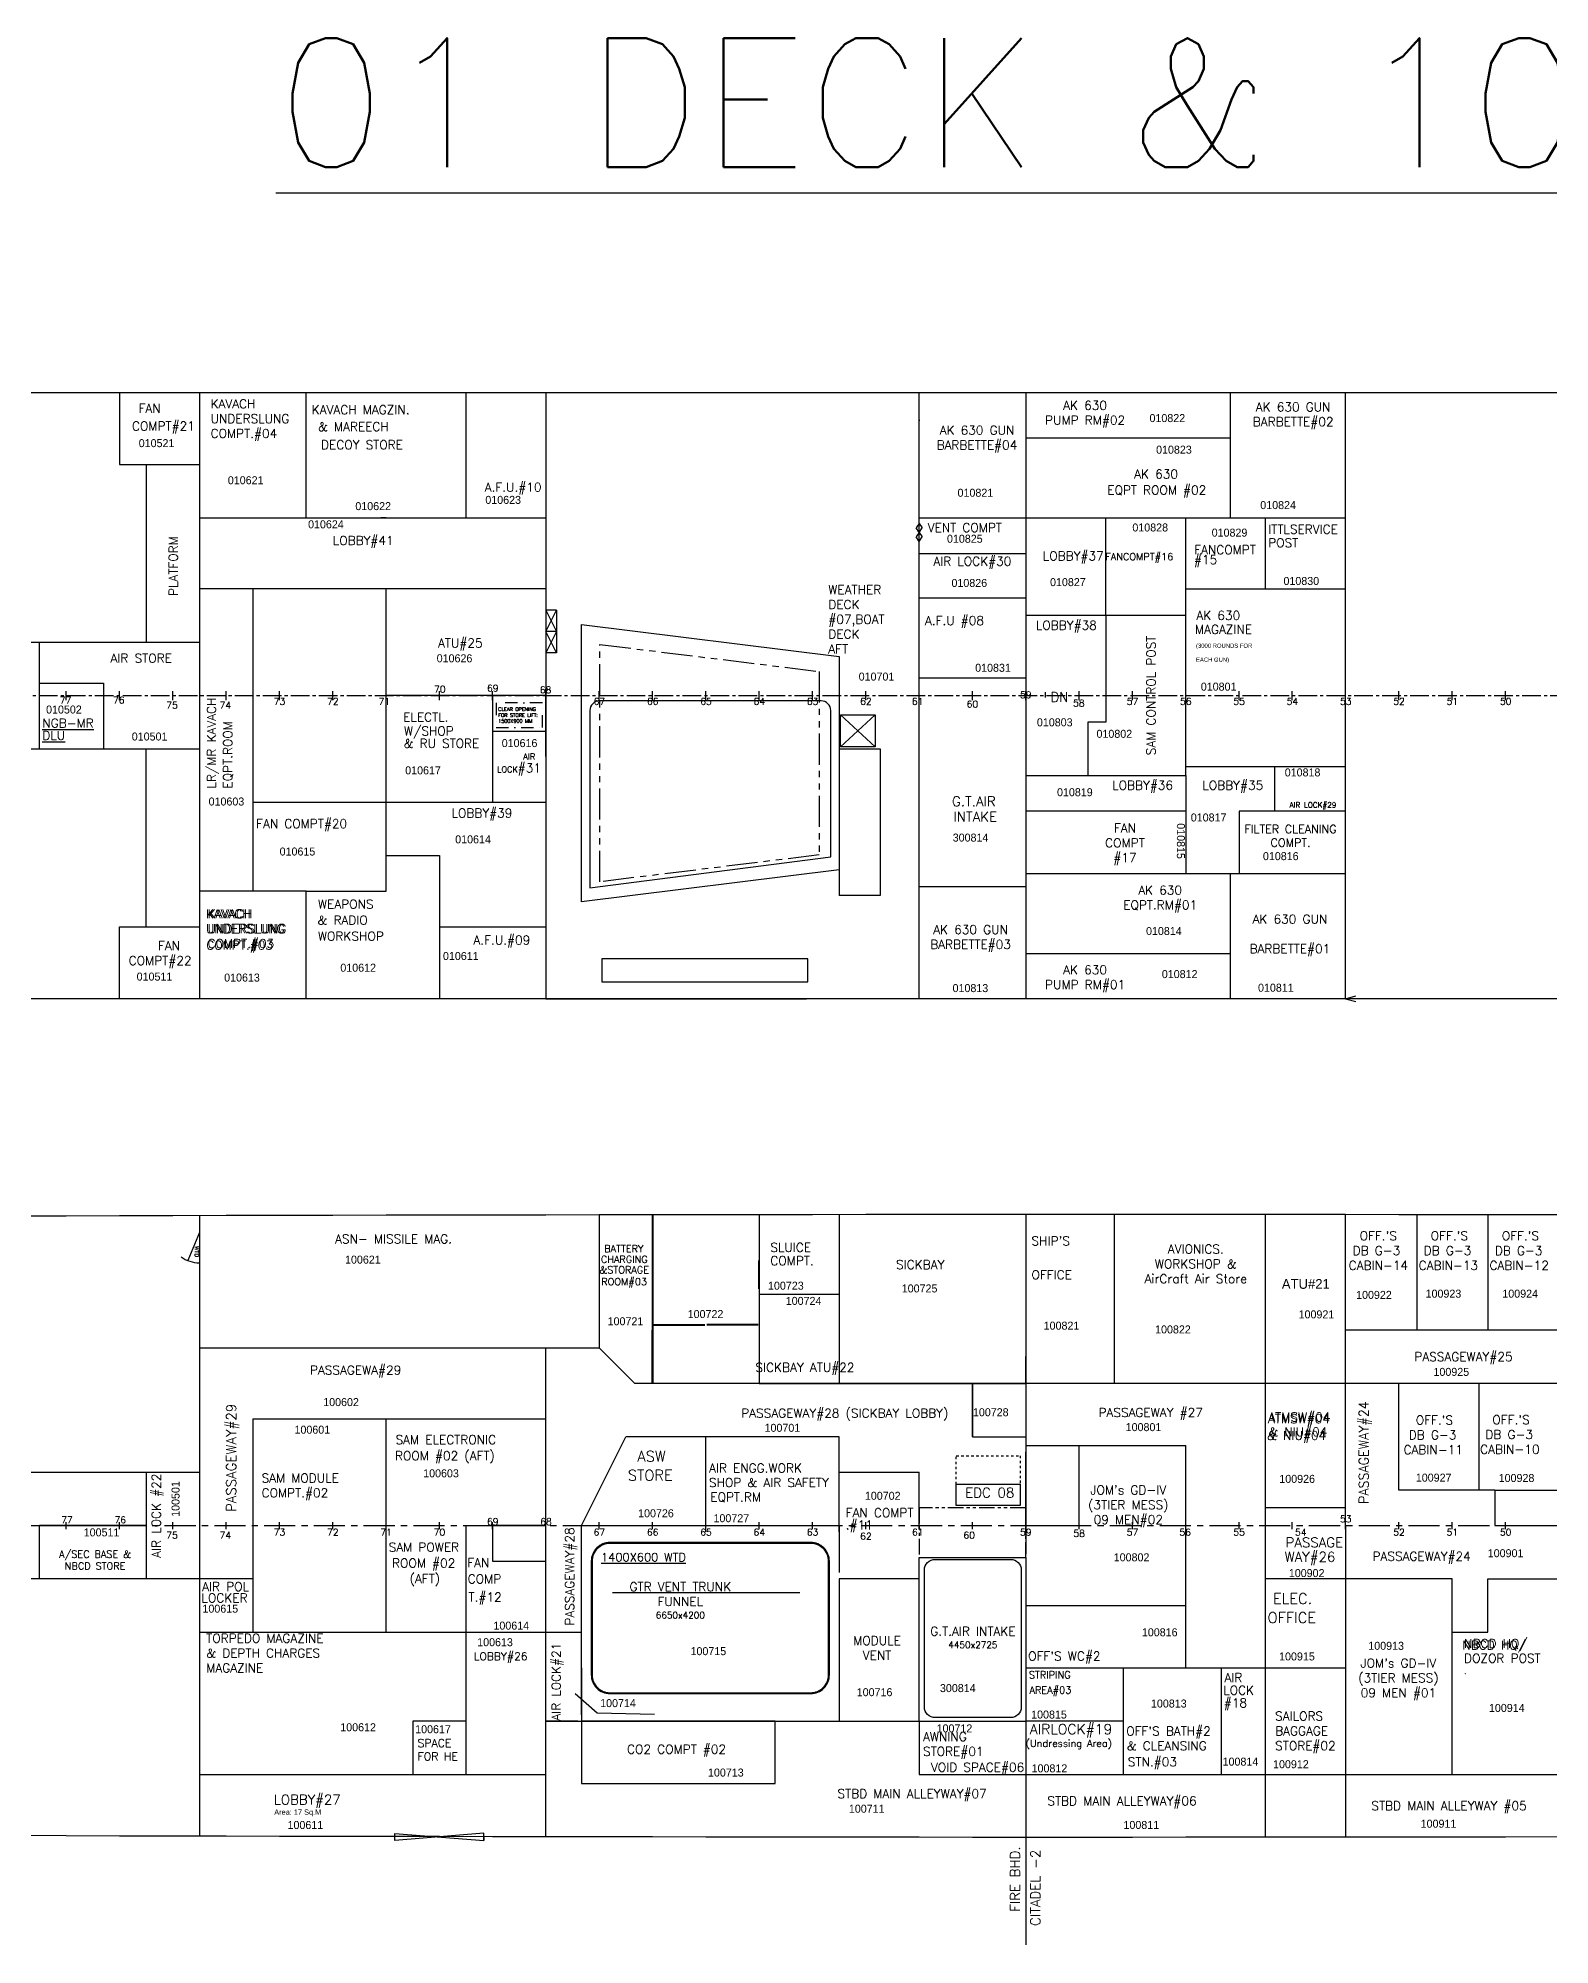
# Model space of a CAD drawing. Header units: millimetres. Extents: x 8394 to 174021, y 916 to 54598.
# Drawn here: x 46834 to 89373, y 971 to 54598 of the extents above; entities that cross this region are included whole.
import ezdxf
from ezdxf.enums import TextEntityAlignment as Align

# ---------------------------------------------------------------- set-up
doc = ezdxf.new("R2010")
doc.units = ezdxf.units.MM
doc.header["$LTSCALE"] = 700
doc.header["$MEASUREMENT"] = 0
for name, pattern in [('ACAD_ISO03W100', [30, 12, -18]), ('CENTER', [2, 1.25, -0.25, 0.25, -0.25]), ('CENTER2', [1.125, 0.75, -0.125, 0.125, -0.125]), ('CONTINU', [0]), ('DASHDOT', [1, 0.5, -0.25, 0, -0.25]), ('DOT', [0.2, 0.1, -0.1]), ('PHANTOM', [2.5, 1.25, -0.25, 0.25, -0.25, 0.25, -0.25]), ('PHANTOM2', [1.25, 0.625, -0.125, 0.125, -0.125, 0.125, -0.125])]:
    doc.linetypes.add(name, pattern=pattern)
for name, color, linetype in [('00', 7, 'Continuous'), ('01', 7, 'Continuous'), ('01 DECK', 7, 'Continuous'), ('01DK', 7, 'Continuous'), ('1 DECK', 7, 'Continuous'), ('CL', 7, 'Continuous'), ('COMPT.NOS', 4, 'Continuous'), ('COMPTNAME', 7, 'Continuous'), ('EDC', 7, 'Continuous'), ('MANHOLES', 160, 'Continuous'), ('UP-DOWN', 7, 'Continuous'), ('WHTD', 191, 'Continuous')]:
    doc.layers.add(name, color=color, linetype=linetype)
doc.styles.add('ROMANS', font='romans.shx', dxfattribs={"height": 150})
doc.styles.add('style1', font='romans.shx', dxfattribs={"height": 250})

# ---------------------------------------------------------------- blocks, each defined once
blk = doc.blocks.new('L1', base_point=(121652, 116332))
at = {"color": 251, "true_color": 0x636466}
blk.add_line((121652, 116207), (121652, 116457), dxfattribs=at)

msp = doc.modelspace()

# ---------------------------------------------------------------- linework, layer by layer
at = {"color": 18, "true_color": 0x000000}
for p, q in [((49123, 44632), (49123, 42607)), ((51373, 44632), (51373, 27582)), ((54373, 41107), (54373, 44632)), ((58874, 41107), (58874, 44632)), ((61124, 44632), (61124, 27582)), ((61124, 44632), (61124, 27582)), ((71624, 27582), (71624, 44632)), ((83625, 27580), (83625, 44632)), ((49663, 43746), (49662, 43746)), ((49662, 43736), (49663, 43736)), ((74624, 43357), (80375, 43357)), ((49123, 42607), (51373, 42607)), ((49873, 42607), (49873, 37607)), ((71624, 41357), (71624, 42257)), ((51373, 41107), (61124, 41107)), ((71624, 40946), (71541, 40821)), ((71624, 40946), (71541, 40821)), ((71624, 40696), (71541, 40821)), ((71624, 40696), (71541, 40821)), ((71624, 41107), (74624, 41107)), ((71624, 40946), (71708, 40821)), ((71624, 40946), (71708, 40821)), ((71624, 40696), (71708, 40821)), ((71624, 40696), (71708, 40821)), ((74624, 41107), (83625, 41107)), ((71624, 40696), (71541, 40570)), ((71624, 40696), (71541, 40570)), ((71624, 40445), (71541, 40570)), ((71624, 40445), (71541, 40570)), ((71624, 40696), (71708, 40570)), ((71624, 40696), (71708, 40570)), ((71624, 40445), (71708, 40570)), ((71624, 40445), (71708, 40570)), ((71624, 40107), (74624, 40107)), ((61124, 37907), (61424, 38507)), ((61124, 38507), (61424, 37907)), ((61424, 38507), (61124, 38507)), ((61424, 38507), (61424, 37307)), ((34415, 37607), (51373, 37607)), ((46873, 34607), (46873, 37607)), ((61424, 37307), (61124, 37907)), ((61424, 37907), (61124, 37307)), ((61424, 37907), (61124, 37907)), ((61424, 37307), (61124, 37307)), ((71624, 36607), (74624, 36607)), ((61124, 34393), (61124, 36294)), ((74624, 35982), (74624, 36232)), ((76124, 35982), (76124, 36232)), ((77625, 35982), (77625, 36232)), ((79125, 35982), (79125, 36232)), ((80625, 35982), (80625, 36232)), ((82125, 35982), (82125, 36232)), ((83625, 35982), (83625, 36232)), ((85125, 35982), (85125, 36232)), ((86625, 35982), (86625, 36232)), ((88125, 35982), (88125, 36232)), ((88125, 35982), (88125, 36232)), ((69414, 35570), (70389, 34665)), ((70389, 35570), (69414, 34665)), ((34415, 34607), (51373, 34607)), ((49873, 29607), (49873, 34607)), ((52873, 33107), (61124, 33107)), ((69374, 31607), (69374, 30487)), ((74624, 31107), (83625, 31107)), ((80375, 31107), (80374, 27581)), ((71624, 30737), (74624, 30737)), ((70524, 30487), (69374, 30487)), ((49123, 29607), (51373, 29607)), ((49123, 27582), (49123, 29607)), ((58124, 29607), (61124, 29607)), ((74624, 28857), (80375, 28857)), ((83625, 27582), (83915, 27660)), ((83625, 27582), (83915, 27660)), ((83625, 27582), (83915, 27505)), ((83625, 27582), (83915, 27505)), ((51373, 21490), (51373, 4036)), ((67124, 21514), (67124, 16763)), ((69374, 21517), (69374, 16763)), ((74624, 21523), (74624, 11963)), ((81375, 4006), (81375, 21519)), ((85625, 21509), (85625, 18263)), ((87625, 21509), (87625, 18263)), ((51373, 19784), (51373, 18384)), ((51373, 19784), (51373, 18384)), ((51373, 19784), (51373, 18384)), ((51373, 19784), (51373, 18384)), ((51373, 19784), (51373, 18384)), ((51373, 19784), (51373, 18384)), ((64124, 19263), (64124, 16763)), ((64124, 16763), (64124, 18263)), ((100126, 18263), (83623, 18264)), ((61124, 4018), (61124, 17763)), ((63624, 16763), (62624, 17763)), ((67124, 16763), (74624, 16763)), ((85125, 13763), (85125, 16763)), ((87375, 16763), (87375, 13763)), ((62124, 12763), (63374, 15263)), ((65624, 12583), (65624, 15263)), ((34122, 14263), (51373, 14263)), ((49873, 14263), (49873, 11263)), ((87825, 13763), (85125, 13763)), ((87825, 13763), (87825, 12763)), ((87825, 13763), (90625, 13763)), ((83625, 13263), (81375, 13263)), ((47623, 12663), (47623, 12863)), ((49123, 12663), (49123, 12863)), ((50623, 12663), (50623, 12863)), ((52123, 12663), (52123, 12863)), ((53623, 12663), (53623, 12863)), ((55123, 12663), (55123, 12863)), ((56624, 12663), (56624, 12863)), ((58124, 12663), (58124, 12863)), ((59624, 12663), (59624, 12863)), ((61124, 12663), (61124, 12863)), ((62624, 12663), (62624, 12863)), ((64124, 12663), (64124, 12863)), ((65624, 12663), (65624, 12863)), ((67124, 12663), (67124, 12863)), ((68624, 12663), (68624, 12863)), ((70124, 12663), (70124, 12863)), ((71624, 12663), (71624, 12863)), ((73124, 12663), (73124, 12863)), ((74624, 12663), (74624, 12863)), ((76124, 12663), (76124, 12863)), ((77625, 12663), (77625, 12863)), ((79125, 12663), (79125, 12863)), ((80625, 12663), (80625, 12863)), ((82125, 12663), (82125, 12863)), ((83625, 12663), (83625, 12863)), ((85125, 12663), (85125, 12863)), ((86625, 12663), (86625, 12863)), ((87825, 12763), (90625, 12763)), ((88125, 12663), (88125, 12863)), ((88125, 12663), (88125, 12863)), ((71624, 11863), (74624, 11863)), ((71624, 7262), (71624, 11863)), ((74624, 11863), (74624, 7262)), ((52873, 11263), (34122, 11263)), ((83625, 11263), (81375, 11263)), ((62999, 10885), (68263, 10885)), ((51373, 9763), (62124, 9763)), ((62124, 8763), (62124, 7262)), ((74624, 8763), (81375, 8763)), ((77375, 5762), (77375, 8763)), ((61124, 7262), (62124, 7262)), ((61124, 7262), (62124, 7262)), ((62024, 7262), (61124, 7262)), ((62124, 7262), (74624, 7262)), ((71624, 7262), (71624, 5762)), ((77375, 7262), (74624, 7262)), ((74624, 7262), (74624, 4003)), ((71624, 5762), (118126, 5762)), ((71624, 5762), (74624, 5762))]:
    msp.add_line(p, q, dxfattribs=at)
at = {"color": 18, "linetype": 'Continuous', "true_color": 0x000000}
for p, q in [((74624, 44632), (74624, 36607)), ((71624, 43866), (71624, 43836)), ((71624, 40455), (71624, 40485)), ((74624, 36607), (74624, 30737)), ((62624, 21507), (62624, 17763))]:
    msp.add_line(p, q, dxfattribs=at)
at = {"color": 18, "linetype": 'ByBlock', "true_color": 0x000000}
for p, q in [((71624, 38857), (74624, 38857)), ((81375, 16763), (81375, 16763)), ((52873, 15763), (52873, 9763)), ((59374, 4022), (59374, 3910)), ((59374, 4022), (59374, 3910))]:
    msp.add_line(p, q, dxfattribs=at)
at = {"color": 18, "linetype": 'CENTER2', "true_color": 0x000000}
msp.add_line((30320, 36107), (174021, 36107), dxfattribs=at)
msp.add_line((30320, 36107), (174021, 36107), dxfattribs=at)
at = {"color": 18, "lineweight": 40, "true_color": 0x000000}
for p, q in [((64124, 21511), (64124, 16763)), ((64124, 20218), (64124, 19418)), ((67124, 19418), (67124, 20218)), ((64124, 19263), (64124, 16763)), ((64124, 16763), (64124, 18263)), ((64154, 18413), (65594, 18413)), ((67094, 18413), (65654, 18413))]:
    msp.add_line(p, q, dxfattribs=at)
at = {"color": 18, "ltscale": 0.001, "true_color": 0x000000}
msp.add_line((51373, 17763), (62624, 17763), dxfattribs=at)
msp.add_line((51373, 17763), (62624, 17763), dxfattribs=at)
at = {"color": 18, "linetype": 'CONTINU', "true_color": 0x000000}
msp.add_line((49873, 12763), (46873, 12763), dxfattribs=at)
at = {"color": 18, "linetype": 'ACAD_ISO03W100', "ltscale": 100, "true_color": 0x000000}
msp.add_line((81375, 8763), (83626, 8763), dxfattribs=at)
at = {"color": 18, "true_color": 0x000000}
for points in [[(93010, 27582), (83131, 27582), (81020, 27582), (80872, 27582), (80458, 27582), (72187, 27582), (71897, 27582), (67124, 27582), (51296, 27582), (49555, 27582), (34415, 27582), (34415, 44632), (49555, 44632), (51296, 44632), (67124, 44631), (71897, 44632), (72187, 44632), (80458, 44632), (80872, 44632), (81020, 44632), (83131, 44632), (93010, 44632)], [(74624, 33857), (76124, 33857), (76874, 33857), (79125, 33857), (79125, 41107)], [(79125, 39107), (83625, 39107)], [(76874, 38357), (76874, 35357), (76374, 35357), (76374, 33857)], [(83625, 34107), (79125, 34107)], [(83625, 32857), (80625, 32857), (80625, 31107)], [(74624, 12763), (76124, 12763), (76124, 15013)], [(46873, 11263), (46873, 12763), (49873, 12763)], [(86625, 5762), (86625, 11263), (83625, 11263)], [(86625, 9763), (87625, 9763), (87625, 11263), (89625, 11263)], [(51373, 5762), (61124, 5762)]]:
    msp.add_lwpolyline(points, dxfattribs=at)
at = {"color": 18, "linetype": 'ByBlock', "true_color": 0x000000}
for points in [[(61124, 39107), (51373, 39107)], [(79125, 32857), (76874, 32857), (74624, 32857)]]:
    msp.add_lwpolyline(points, dxfattribs=at)
at = {"color": 18, "true_color": 0x000000}
for points in [[(69374, 31205), (62124, 30307), (62124, 30607), (62124, 37607), (62124, 38107), (69374, 37207)], [(59624, 35107), (61124, 35107), (61124, 36107), (59624, 36107)], [(69414, 35570), (70389, 35570), (70389, 34665), (69414, 34665)], [(59624, 11763), (61124, 11763), (61124, 12763), (59624, 12763)], [(56874, 3910), (56874, 4107), (59374, 3910), (59373, 4110), (56874, 3910)], [(56874, 3910), (56874, 4107), (59374, 3910), (59373, 4110), (56874, 3910)]]:
    msp.add_lwpolyline(points, close=True, dxfattribs=at)
at = {"color": 18, "linetype": 'DASHDOT', "true_color": 0x000000}
msp.add_lwpolyline([(59724, 35207), (61024, 35207), (61024, 35907), (59724, 35907)], close=True, dxfattribs=at)
at = {"color": 18, "linetype": 'ByBlock', "ltscale": 0.8, "true_color": 0x000000}
msp.add_lwpolyline([(68497, 28707), (62696, 28707), (62696, 28057), (68497, 28057)], close=True, dxfattribs=at)
msp.add_lwpolyline([(68497, 28707), (62696, 28707), (62696, 28057), (68497, 28057)], close=True, dxfattribs=at)
msp.add_lwpolyline([(68497, 28707), (62696, 28707), (62696, 28057), (68497, 28057)], close=True, dxfattribs=at)
msp.add_lwpolyline([(68497, 28707), (62696, 28707), (62696, 28057), (68497, 28057)], close=True, dxfattribs=at)
at = {"color": 18, "linetype": 'DOT', "true_color": 0x000000}
msp.add_lwpolyline([(72670, 13927), (72670, 14728), (74470, 14727), (74470, 13926)], dxfattribs=at)
at = {"color": 18, "linetype": 'CENTER', "true_color": 0x000000}
msp.add_lwpolyline([(8394, 12763), (118126, 12763), (168786, 12763)], dxfattribs=at)
at = {"color": 18, "true_color": 0x000000}
for points in [[(62924, 8038), (68574, 8038, 0.414214), (69099, 8563), (69099, 11763, 0.414214), (68574, 12288), (62924, 12288, 0.414214), (62399, 11763), (62399, 8563, 0.414214)], [(62924, 8063), (68574, 8063, 0.414214), (69074, 8563), (69074, 11763, 0.414214), (68574, 12263), (62924, 12263, 0.414214), (62424, 11763), (62424, 8563, 0.414214)], [(72074, 11813), (74199, 11813, -0.414214), (74499, 11513), (74499, 7663, -0.414214), (74199, 7362), (72074, 7362, -0.414214), (71774, 7663), (71774, 11513, -0.414214)]]:
    msp.add_lwpolyline(points, format="xyb", close=True, dxfattribs=at)
at = {"layer": '00', "color": 18, "true_color": 0x000000}
for p, q in [((52873, 39107), (52873, 33107)), ((51373, 17763), (51373, 16013)), ((74624, 16770), (74624, 17520)), ((81375, 16763), (81375, 16763)), ((74624, 10513), (79125, 10513)), ((80125, 8763), (80125, 5762))]:
    msp.add_line(p, q, dxfattribs=at)
for points in [[(56624, 31607), (58124, 31607), (58124, 30607), (58124, 27582)], [(54373, 27582), (54373, 30607)], [(89625, 16763), (74624, 16763), (63624, 16763)], [(52873, 15763), (61124, 15763)]]:
    msp.add_lwpolyline(points, dxfattribs=at)
at = {"layer": '00', "color": 18, "linetype": 'PHANTOM2', "true_color": 0x000000}
msp.add_lwpolyline([(74624, 11863), (74624, 13263), (71624, 13263), (71624, 11863)], dxfattribs=at)
at = {"layer": '00', "color": 18, "linetype": 'Continuous', "true_color": 0x000000}
msp.add_lwpolyline([(62124, 7442), (62124, 12763), (69374, 12763), (69374, 11443)], dxfattribs=at)
at = {"layer": '00', "color": 18, "true_color": 0x000000}
for points in [[(69374, 7262), (71624, 7262), (71624, 11263), (69374, 11263)], [(62124, 5512), (67574, 5512), (67574, 7262), (62124, 7262)]]:
    msp.add_lwpolyline(points, close=True, dxfattribs=at)
at = {"layer": '01', "color": 18, "linetype": 'ByBlock', "true_color": 0x000000}
for p, q in [((61124, 44632), (71624, 44632)), ((80375, 44632), (80375, 41107)), ((56624, 41107), (56473, 41107)), ((76874, 38357), (76874, 41107)), ((56624, 33107), (56624, 39107)), ((79125, 38357), (74624, 38357)), ((79125, 36107), (79125, 38357)), ((59624, 36107), (56624, 36107)), ((75174, 36207), (75174, 36057)), ((59624, 35107), (59624, 33107)), ((79125, 33857), (79125, 31107)), ((81625, 34107), (81625, 32857)), ((52873, 33107), (52873, 30607)), ((56624, 30607), (56624, 33107)), ((54373, 30607), (51373, 30607)), ((54373, 30607), (56624, 30607)), ((77124, 16763), (77124, 21522)), ((83627, 4008), (83622, 21518)), ((69374, 19263), (67124, 19263)), ((73124, 15263), (73124, 16763)), ((73124, 16763), (73124, 15263)), ((56624, 9763), (56624, 15763)), ((69374, 15263), (63374, 15263)), ((69374, 12583), (69374, 15263)), ((73124, 15263), (74624, 15263)), ((74624, 15013), (79125, 15013)), ((74624, 13338), (74624, 14838)), ((79125, 8763), (79125, 15013)), ((69374, 14263), (71624, 14263)), ((71624, 12763), (71624, 14263)), ((74624, 12763), (74624, 14013)), ((58874, 5762), (58874, 12763)), ((58874, 12763), (61124, 12763)), ((62124, 12583), (62124, 12763)), ((80125, 5762), (81375, 5762)), ((74624, 4003), (74624, 971))]:
    msp.add_line(p, q, dxfattribs=at)
at = {"layer": '01', "color": 18, "true_color": 0x000000}
for p, q in [((51373, 21003), (51045, 20219)), ((63499, 5512), (66124, 5513))]:
    msp.add_line(p, q, dxfattribs=at)
at = {"layer": '01', "color": 18, "linetype": 'ByBlock', "true_color": 0x000000}
msp.add_lwpolyline([(81375, 39107), (81375, 41107)], dxfattribs=at)
at = {"layer": '01', "color": 18, "true_color": 0x000000}
msp.add_lwpolyline([(62359, 31815), (62360, 30701), (69139, 31574), (69139, 35688), (69139, 35688, 0.414214), (68869, 35958), (62629, 35958), (62629, 35958, 0.414214), (62359, 35688), (62359, 31815)], format="xyb", dxfattribs=at)
at = {"layer": '01', "color": 18, "linetype": 'ByBlock', "true_color": 0x000000}
msp.add_lwpolyline([(74470, 13327), (72670, 13327), (72670, 13927), (74470, 13927)], close=True, dxfattribs=at)
at = {"layer": '01', "color": 18, "linetype": 'Continuous', "true_color": 0x000000}
msp.add_lwpolyline([(58874, 7262), (57374, 7262), (57374, 5762)], dxfattribs=at)
at = {"layer": '01', "color": 18, "true_color": 0x000000}
msp.add_arc((51373, 21003), 850, 232.8164, 270, dxfattribs=at)
at = {"layer": '01 DECK', "color": 18, "true_color": 0x000000}
msp.add_line((61124, 27582), (68459, 27582), dxfattribs=at)
at = {"layer": '01DK', "color": 18, "true_color": 0x000000}
msp.add_line((70524, 34607), (70524, 30487), dxfattribs=at)
msp.add_lwpolyline([(69374, 34607), (70524, 34607)], dxfattribs=at)
at = {"layer": '1 DECK', "color": 18, "true_color": 0x000000}
for points in [[(46123, 21473, 0), (47623, 21478, 0), (49123, 21483, 0), (50623, 21488, 0), (52123, 21492, 0), (53623, 21495, 0), (55123, 21498, 0), (56624, 21500, 0), (58124, 21502, 0), (59624, 21504, 0), (61124, 21507, 0), (62624, 21509, 0), (64124, 21511, 0), (65624, 21512, 0), (67124, 21514, 0), (68624, 21516, 0), (70124, 21518, 0), (71624, 21520, 0), (73124, 21522, 0), (74624, 21523, 0), (76124, 21523, 0), (77625, 21522, 0), (79125, 21521, 0), (80625, 21520, 0), (82125, 21519, 0), (83625, 21518, 0), (85125, 21517, 0), (86625, 21514, 0), (88125, 21511, 0), (89625, 21509, 0)], [(46123, 4053, 0), (47623, 4047, 0), (49123, 4042, 0), (50623, 4038, 0), (52123, 4034, 0), (53623, 4030, 0), (55123, 4028, 0), (56624, 4026, 0), (58124, 4024, 0), (59624, 4021, 0), (61124, 4018, 0), (62624, 4016, 0), (64124, 4015, 0), (65624, 4013, 0), (67124, 4011, 0), (68624, 4009, 0), (70124, 4008, 0), (71624, 4006, 0), (73124, 4004, 0), (74624, 4003, 0), (76124, 4002, 0), (77625, 4004, 0), (79125, 4005, 0), (80625, 4006, 0), (82125, 4006, 0), (83625, 4008, 0), (85125, 4009, 0), (86625, 4011, 0), (88125, 4014, 0), (89625, 4017, 0)]]:
    msp.add_polyline3d(points, dxfattribs=at)
at = {"layer": 'CL', "color": 18, "linetype": 'PHANTOM', "true_color": 0x000000}
msp.add_lwpolyline([(68811, 31627), (62639, 30870), (62639, 37544), (68811, 36787)], close=True, dxfattribs=at)
at = {"layer": 'COMPT.NOS', "color": 18, "linetype": 'ByBlock', "true_color": 0x000000}
for p, q in [((62562, 7492), (61948, 8029)), ((64175, 7453), (62562, 7492))]:
    msp.add_line(p, q, dxfattribs=at)
at = {"layer": 'MANHOLES', "color": 18, "true_color": 0x000000}
msp.add_line((74624, 30737), (74624, 27581), dxfattribs=at)
at = {"layer": 'WHTD', "color": 18, "linetype": 'Continuous', "true_color": 0x000000}
for p, q in [((46873, 36457), (48673, 36457)), ((48673, 36457), (48673, 34607))]:
    msp.add_line(p, q, dxfattribs=at)

# ---------------------------------------------------------------- block references
at = {"color": 18, "true_color": 0x000000, "xscale": 1.000048201625, "yscale": 1.000048201625, "zscale": 1.000048201625}
for p in [(47623, 36107), (49123, 36107), (50623, 36107), (52123, 36107), (52123, 36107), (53623, 36107), (55123, 36107), (56624, 36107), (58124, 36107), (58124, 36107), (59624, 36107), (62624, 36107), (64124, 36107), (65624, 36107), (67124, 36107), (68624, 36107), (70124, 36107), (71624, 36107), (73124, 36107)]:
    msp.add_blockref('L1', p, dxfattribs=at)

# ---------------------------------------------------------------- texts
at = {"color": 18, "true_color": 0x000000, "style": 'ROMANS'}
for s, p in [('77', (47603, 35886)), ('76', (49103, 35886)), ('75', (50603, 35741)), ('74', (52103, 35741)), ('77', (47645, 12830)), ('76', (49145, 12830)), ('75', (50603, 12397)), ('74', (52103, 12397)), ('60', (73032, 12397))]:
    msp.add_text(s, height=189, dxfattribs=at).set_placement(p, align=Align.CENTER)
for s, p in [('73', (53626, 35945)), ('72', (55126, 35945)), ('71', (56576, 35945)), ('70', (58138, 36285)), ('69', (59627, 36315)), ('68', (61114, 36268)), ('67', (62627, 35945)), ('66', (64127, 35945)), ('65', (65627, 35945)), ('64', (67127, 35945)), ('63', (68627, 35945)), ('62', (70127, 35945)), ('61', (71582, 35945)), ('60', (73124, 35869)), ('59', (74627, 36132)), ('58', (76118, 35897)), ('57', (77628, 35945)), ('56', (79128, 35945)), ('55', (80628, 35945)), ('54', (82128, 35945)), ('53', (83628, 35945)), ('52', (85128, 35945)), ('51', (86628, 35945)), ('50', (88128, 35945)), ('69', (59627, 12874)), ('68', (61126, 12873)), ('53', (83628, 12950)), ('73', (53626, 12576)), ('72', (55126, 12576)), ('71', (56627, 12576)), ('70', (58127, 12576)), ('67', (62627, 12576)), ('66', (64127, 12576)), ('65', (65627, 12576)), ('64', (67127, 12576)), ('63', (68627, 12576)), ('62', (70127, 12464)), ('61', (71587, 12576)), ('59', (74627, 12576)), ('58', (76127, 12546)), ('57', (77628, 12576)), ('56', (79111, 12576)), ('55', (80628, 12576)), ('54', (82364, 12576)), ('52', (85128, 12576)), ('51', (86628, 12576)), ('50', (88128, 12576))]:
    msp.add_text(s, height=189, dxfattribs=at).set_placement(p, align=Align.MIDDLE)
msp.add_text('DN', height=270, dxfattribs=at).set_placement((75324, 35930))
msp.add_text('WTD', height=118.5, rotation=270, dxfattribs=at).set_placement((51241, 20625))
for s, p in [('FIRE BHD.', (74461, 3741)), ('CITADEL -2', (75033, 3648))]:
    msp.add_text(s, height=275, rotation=90, dxfattribs=at).set_placement(p, align=Align.RIGHT)
at = {"color": 18, "linetype": 'Continuous', "true_color": 0x000000, "insert": (53525, 54598), "char_height": 3626.77, "width": 86555.61, "attachment_point": 1, "style": 'ROMANS'}
msp.add_mtext('{\\L01 DECK & 10 DECK PLAN}', dxfattribs=at)
at = {"color": 18, "true_color": 0x000000, "attachment_point": 1}
for s, insert, char_height, width in [('{\\Fromans.shx|c0;CLEAR OPENING FOR STORE LIFT: 1500X900 MM}', (59780, 35774), 100, 1389.48), ('Area: 17 Sq.M', (53478, 4779), 150.01, 2090.1)]:
    msp.add_mtext(s, dxfattribs=dict(at, insert=insert, char_height=char_height, width=width))
at = {"layer": 'COMPT.NOS', "color": 18, "linetype": 'ByBlock', "true_color": 0x000000, "char_height": 225, "width": 1831.54, "attachment_point": 1}
for s, insert in [('010822', (78106, 44025)), ('010521', (49665, 43320)), ('010823', (78292, 43136)), ('010621', (52172, 42276)), ('010821', (72705, 41925)), ('010622', (55760, 41548)), ('010623', (59418, 41724)), ('010824', (81223, 41578)), ('010624', (54430, 41037)), ('010828', (77624, 40948)), ('010829', (79856, 40803)), ('010825', (72408, 40631)), ('010826', (72534, 39388)), ('010827', (75308, 39411)), ('010830', (81876, 39444)), ('010626', (58049, 37268)), ('010831', (73201, 37002)), ('010701', (69923, 36754)), ('010801', (79550, 36471)), ('010502', (47058, 35828)), ('010803', (74938, 35468)), ('010501', (49469, 35069)), ('010616', (59879, 34884)), ('010802', (76615, 35145)), ('010617', (57163, 34117)), ('010818', (81912, 34059)), ('010819', (75504, 33502)), ('010603', (51631, 33241)), ('010817', (79268, 32792)), ('010614', (58570, 32176)), ('300814', (72569, 32226)), ('010615', (53629, 31834)), ('010816', (81298, 31704)), ('010814', (78009, 29598)), ('010612', (55338, 28566)), ('010611', (58226, 28896)), ('010511', (49606, 28316)), ('010613', (52069, 28289)), ('010813', (72565, 27993)), ('010812', (78453, 28387)), ('010811', (81160, 28004)), ('100621', (55470, 20356)), ('100723', (67372, 19623)), ('100725', (71135, 19546)), ('100922', (83920, 19364)), ('100923', (85875, 19399)), ('100924', (88035, 19399)), ('100722', (65112, 18825)), ('100724', (67871, 19195)), ('100921', (82302, 18816)), ('100721', (62859, 18622)), ('100821', (75128, 18499)), ('100822', (78264, 18393)), ('100925', (86097, 17199)), ('100602', (54856, 16349)), ('100601', (54048, 15573)), ('100701', (67275, 15626)), ('100728', (73138, 16064)), ('100801', (77436, 15645)), ('100603', (57669, 14346)), ('100926', (81759, 14190)), ('100927', (85600, 14224)), ('100928', (87932, 14215)), ('100702', (70098, 13714)), ('100726', (63717, 13222)), ('100727', (65838, 13083)), ('100511', (48117, 12685)), ('100802', (77100, 11983)), ('100901', (87624, 12099)), ('100902', (82027, 11540)), ('100615', (51458, 10539)), ('100614', (59646, 10062)), ('100816', (77892, 9875)), ('100613', (59189, 9596)), ('100715', (65192, 9344)), ('100915', (81753, 9196)), ('100913', (84263, 9495)), ('100716', (69868, 8190)), ('300814', (72210, 8305)), ('100714', (62649, 7883)), ('100815', (74776, 7561)), ('100813', (78148, 7871)), ('100914', (87658, 7747)), ('100612', (55336, 7204)), ('100617', (57444, 7148)), ('100712', (72116, 7172)), ('100713', (65683, 5930)), ('100812', (74789, 6048)), ('100814', (80163, 6237)), ('100912', (81583, 6164)), ('100711', (69647, 4913)), ('100611', (53852, 4455)), ('100811', (77374, 4457)), ('100911', (85737, 4491))]:
    msp.add_mtext(s, dxfattribs=dict(at, insert=insert))
for s, insert, rotation in [('010815', (79102, 32517), 270), ('100501', (50589, 13009), 90)]:
    msp.add_mtext(s, dxfattribs=dict(at, insert=insert, rotation=rotation))
at = {"layer": 'COMPTNAME', "color": 18, "true_color": 0x000000}
for s, height, style, p in [('FAN', 250, 'style1', (50284, 44060)), ('COMPT#21', 250, 'style1', (51243, 43564)), ('AK 630', 250, 'style1', (78909, 42213)), ('EQPT ROOM #02', 250.01, 'style1', (79705, 41764)), ('LOBBY#41', 250, 'style1', (56839, 40344)), ('ATU#25', 250, 'style1', (59339, 37462)), ('G.T.AIR', 275, 'ROMANS', (73776, 32998)), ('LOBBY#39', 250, 'style1', (60180, 32677)), ('INTAKE', 275, 'ROMANS', (73814, 32563)), ('FAN', 250, 'style1', (50830, 28948)), ('COMPT#22', 250, 'style1', (51151, 28528)), ('ASN- MISSILE MAG. ', 250.01, 'style1', (58650, 20700)), ('PASSAGEWAY#25', 250.01, 'style1', (88323, 17388)), ('PASSAGEWAY#28 (SICKBAY LOBBY)', 250.01, 'style1', (72447, 15800)), ('PASSAGEWAY #27', 250.01, 'style1', (79607, 15819)), ('PASSAGE', 275, 'ROMANS', (83551, 12152)), ('WAY#26', 275, 'ROMANS', (83335, 11746)), ('PASSAGEWAY#24', 250.01, 'style1', (87146, 11775)), ('LOBBY#26', 220, 'ROMANS', (60602, 8978)), ('VOID SPACE#06', 250.01, 'style1', (74581, 5841)), ('STBD MAIN ALLEYWAY #05', 250.01, 'style1', (88721, 4759))]:
    msp.add_text(s, height=height, dxfattribs=dict(at, style=style)).set_placement(p, align=Align.RIGHT)
at = {"layer": 'COMPTNAME', "color": 18, "linetype": 'ByBlock', "true_color": 0x000000}
for s, height, style, p in [('KAVACH MAGZIN.', 250.01, 'style1', (54533, 44023)), (' & MAREECH ', 250.01, 'style1', (54536, 43547)), ('DECOY STORE ', 250.01, 'style1', (54796, 43038)), ('ITTLSERVICE ', 250.01, 'style1', (81446, 40661)), ('FANCOMPT', 250, 'style1', (79363, 40085)), ('POST', 250, 'style1', (81446, 40280)), ('FANCOMPT#16', 200.01, 'style1', (76863, 39912)), ('#15', 250, 'style1', (79357, 39805)), ('MAGAZINE', 250, 'style1', (79386, 37843)), ('AK 630 ', 250, 'style1', (79425, 38237)), ('ELECTL.', 250, 'style1', (57106, 35376)), ('W/SHOP', 250, 'style1', (57127, 34986)), ('& RU STORE', 250, 'style1', (57117, 34638)), ('FAN COMPT#20', 250.01, 'style1', (52968, 32380)), ('KAVACH ', 250, 'style1', (51554, 29843)), ('WEAPONS ', 250, 'style1', (54708, 30116)), ('UNDERSLUNG', 250, 'style1', (51554, 29426)), ('& RADIO ', 250, 'style1', (54695, 29666)), ('COMPT.#03', 250, 'style1', (51566, 28962)), ('WORKSHOP', 250, 'style1', (54708, 29216)), ("OFF.'S", 250, 'style1', (84019, 20789)), ("OFF.'S", 250, 'style1', (86020, 20789)), ("OFF.'S", 250, 'style1', (88020, 20788)), ('BATTERY ', 200, 'style1', (62762, 20451)), ('SLUICE ', 250, 'style1', (67437, 20463)), ("SHIP'S ", 250, 'style1', (74786, 20644)), ('DB G-3', 250, 'style1', (83823, 20373)), ('DB G-3', 250, 'style1', (85823, 20373)), ('DB G-3', 250, 'style1', (87823, 20371)), ('&STORAGE ', 200, 'style1', (62626, 19856)), ('CHARGING', 200, 'style1', (62668, 20153)), ('COMPT.', 250, 'style1', (67437, 20089)), ('OFFICE', 250, 'style1', (74786, 19692)), ('CABIN-14', 250, 'style1', (83710, 19956)), ('CABIN-13', 250, 'style1', (85680, 19956)), ('CABIN-12', 250, 'style1', (87674, 19955)), ('ROOM#03', 200, 'style1', (62681, 19524)), ('ATMSW#04 ', 250, 'ROMANS', (81439, 15645)), ("OFF.'S", 250, 'style1', (85600, 15605)), ("OFF.'S", 250, 'style1', (87755, 15616)), ('SAM ELECTRONIC ', 250.01, 'style1', (56892, 15055)), ('& NIU#04', 250, 'ROMANS', (81415, 15173)), ('CABIN-11', 250, 'style1', (85255, 14772)), ('DB G-3', 250, 'style1', (85403, 15188)), ('CABIN-10', 250, 'style1', (87410, 14783)), ('DB G-3', 250, 'style1', (87558, 15199)), ('ROOM #02 (AFT)', 250.01, 'style1', (56876, 14603)), ('ASW ', 300, 'ROMANS', (63700, 14562)), ('AIR ENGG.WORK', 250.01, 'style1', (65712, 14256)), ('STORE', 300, 'ROMANS', (63429, 14029)), ('SHOP & AIR SAFETY ', 250.01, 'style1', (65708, 13849)), ('EQPT.RM', 250, 'style1', (65749, 13442)), ('SAM POWER ', 250, 'style1', (56698, 12031)), ('ROOM #02 ', 250, 'style1', (56794, 11583)), ('FAN ', 250, 'style1', (58910, 11596)), ('(AFT)', 250, 'style1', (57287, 11146)), ('COMP', 250, 'style1', (58923, 11138)), ('AIR POL ', 250, 'style1', (51451, 10923)), ('LOCKER', 250, 'style1', (51430, 10604)), ('T.#12', 250, 'style1', (58947, 10627)), ('ELEC. ', 300, 'ROMANS', (81579, 10559)), ('OFFICE', 300, 'ROMANS', (81429, 10025)), ("OFF'S WC#2", 250, 'style1', (74692, 8969)), ('NBCD HQ/ ', 250, 'style1', (86912, 9275)), ('STRIPING ', 200.2, 'ROMANS', (74712, 8465)), ('AIR', 250, 'style1', (80218, 8363)), ('AREA#03', 200.2, 'ROMANS', (74731, 8036)), ('LOCK', 250, 'style1', (80182, 8007)), ('#18', 250, 'style1', (80198, 7651)), ("OFF'S BATH#2 ", 250.01, 'style1', (77452, 6858)), ('(Undressing Area)', 200.21, 'ROMANS', (74622, 6541)), ('& CLEANSING', 250.01, 'style1', (77468, 6445)), ('STN.#03', 250, 'style1', (77497, 5993))]:
    msp.add_text(s, height=height, dxfattribs=dict(at, style=style)).set_placement(p)
at = {"layer": 'COMPTNAME', "color": 18, "linetype": 'Continuous', "true_color": 0x000000, "style": 'style1'}
for s, p in [('A.F.U.#10', (60998, 41843)), ('A.F.U.#09', (60682, 29106))]:
    msp.add_text(s, height=250, dxfattribs=at).set_placement(p, align=Align.RIGHT)
at = {"layer": 'COMPTNAME', "color": 18, "true_color": 0x000000}
for s, height, style, p in [('VENT COMPT', 250, 'style1', (71866, 40707)), ('%%UNGB-MR', 250, 'style1', (46952, 35208)), ('%%UDLU', 250, 'style1', (46952, 34861)), ('FAN COMPT', 250, 'style1', (69559, 12999, 0)), ('.#11', 250, 'style1', (69559, 12657, 0)), ('AIRLOCK#19', 286, 'ROMANS', (74741, 6894))]:
    msp.add_text(s, height=height, dxfattribs=dict(at, style=style)).set_placement(p)
at = {"layer": 'COMPTNAME', "color": 18, "true_color": 0x000000, "style": 'style1'}
msp.add_text('PLATFORM', height=250, rotation=90, dxfattribs=at).set_placement((50762, 38907))
at = {"layer": 'COMPTNAME', "color": 18, "linetype": 'ByBlock', "true_color": 0x000000, "style": 'style1'}
for s, height, p in [('AIR LOCK#30', 250.01, (74220, 39760)), ('LOBBY#37', 250, (76818, 39910))]:
    msp.add_text(s, height=height, dxfattribs=at).set_placement(p, align=Align.RIGHT)
at = {"layer": 'COMPTNAME', "color": 18, "linetype": 'Continuous', "true_color": 0x000000, "style": 'style1'}
msp.add_text('A.F.U #08', height=250, dxfattribs=at).set_placement((71788, 38092))
at = {"layer": 'COMPTNAME', "color": 18, "linetype": 'ByBlock', "true_color": 0x000000}
for s, height, p in [('(3000 ROUNDS FOR ', 119.99, (79415, 37450)), ('EACH GUN)', 120, (79415, 37057))]:
    msp.add_text(s, height=height, dxfattribs=at).set_placement(p)
at = {"layer": 'COMPTNAME', "color": 18, "linetype": 'ByBlock', "true_color": 0x000000, "style": 'style1'}
for s, height, p in [('LR/MR KAVACH ', 250.01, (51837, 33492)), ('EQPT.ROOM', 250, (52294, 33492)), ('AIR LOCK#21', 250.01, (61536, 7275))]:
    msp.add_text(s, height=height, rotation=90, dxfattribs=at).set_placement(p)
at = {"layer": 'COMPTNAME', "color": 18, "true_color": 0x000000, "style": 'ROMANS', "width": 0.95}
msp.add_text('PASSAGEWAY#24', height=275.01, rotation=90, dxfattribs=at).set_placement((84273, 16260), align=Align.RIGHT)
at = {"layer": 'COMPTNAME', "color": 18, "true_color": 0x000000, "style": 'style1'}
for s, p in [('AIR LOCK #22', (50283, 14225)), ('PASSAGEWAY#28', (61915, 12714))]:
    msp.add_text(s, height=250.01, rotation=90, dxfattribs=at).set_placement(p, align=Align.RIGHT)
at = {"layer": 'COMPTNAME', "color": 18, "true_color": 0x000000}
for s, insert, char_height, width, attachment_point, style in [('KAVACH UNDERSLUNG\\PCOMPT.#04', (51686, 44438), 250.01, 2947.43, 1, 'ROMANS'), ('KAVACH UNDERSLUNG\\PCOMPT.#04', (51686, 44438), 250.01, 2947.43, 1, 'style1'), ('AK 630 \\PPUMP RM#02', (76295, 44020), 250, 3340.16, 5, 'style1'), ('AK 630 GUN BARBETTE#02', (82149, 43976), 250.01, 3340.16, 5, 'style1'), ('AK 630 GUN BARBETTE#04', (73252, 43322), 250.01, 3255.6, 5, 'style1'), ('WEATHER DECK #07,BOAT DECK AFT', (69068, 39211), 250.01, 719.04, 1, 'style1'), ('LOBBY#38', (75766, 38044), 250, 1132.37, 5, 'style1'), ('AIR STORE', (48872, 37284), 250, 2876.18, 1, 'style1'), ('LOBBY#36', (77913, 33543), 250, 2565.71, 5, 'style1'), ('LOBBY#35', (80450, 33543), 250, 1580.6, 5, 'style1'), ('AIR LOCK#29', (82706, 33006), 150.01, 1570.98, 5, 'ROMANS'), ('FAN \\PCOMPT \\P#17', (77415, 31923), 250, 983.69, 5, 'style1'), ('FILTER CLEANING COMPT.', (82075, 32162), 230.01, 3337.03, 5, 'style1'), ('AK 630 \\PEQPT.RM#01', (78407, 30385), 250, 3340.16, 5, 'style1'), ('KAVACH UNDERSLUNG\\PCOMPT.#03', (51601, 30093), 250.01, 2947.43, 1, 'ROMANS'), ('AK 630 GUN\\PBARBETTE#03', (73072, 29275), 250.01, 3340.16, 5, 'style1'), ('AK 630 GUN\\P\\PBARBETTE#01', (82058, 29362), 250.01, 3340.16, 5, 'style1'), ('AK 630 \\PPUMP RM#01', (76295, 28145), 250, 3340.16, 5, 'style1'), ('AVIONICS. WORKSHOP & AirCraft Air Store', (79410, 20123), 250.01, 3579.76, 5, 'style1'), ('\\pt2800;SICKBAY', (71656, 20103), 250.01, 3044.37, 5, 'style1'), ('PASSAGEWA#29', (54482, 17261), 250.01, 2750.13, 1, 'style1'), ('\\pt2500;SICKBAY ATU#22', (68411, 17170), 250.01, 2710.25, 5, 'style1'), ('{\\H0.9091x;ATMSW#04 & NIU#04}', (81451, 15943), 275.01, 2029.94, 1, 'ROMANS'), ('SAM MODULE COMPT.#02', (53122, 14226), 250.01, 2914.34, 1, 'style1'), ("JOM's GD-IV\\P(3TIER MESS)\\P09{\\Fromans.shx|c1; MEN}#02", (77510, 13306), 250.01, 3391.83, 5, 'style1'), ('A/SEC BASE &\\PNBCD STORE  ', (48437, 11793), 200.01, 2856.14, 5, 'style1'), ('GTR VENT TRUNK\\PFUNNEL\\P{\\H0.7273x;6650x4200}', (64905, 10661), 250.01, 5741.05, 5, 'style1'), ('\\pt4007.4;TORPEDO MAGAZINE  & DEPTH CHARGES MAGAZINE', (51565, 9718), 250.01, 4115.01, 1, 'style1'), ('MODULE VENT', (70441, 9321), 250.01, 1403.71, 5, 'style1'), ('G.T.AIR INTAKE\\P{\\H0.7273x;4450x2725}', (73137, 9617), 250.01, 2584.76, 5, 'style1'), ('{\\H0.9091x;NBCD HQ/ DOZOR POST}\\P{\\H0.5455x;\\C256;.}', (86959, 9573), 275.01, 2625.61, 1, 'ROMANS'), ("JOM's GD-IV\\P(3TIER MESS)\\P09{\\Fromans.shx|c1; MEN} #01", (85110, 8436), 250.01, 3391.83, 5, 'style1'), ('SAILORS BAGGAGE STORE#02', (81642, 7530), 250.01, 2919.23, 1, 'style1'), ('CO2 COMPT #02', (64799, 6431), 250.01, 4622.33, 5, 'style1'), ('AWNING STORE#01', (71734, 6953), 250.01, 2919.23, 1, 'style1'), ('STBD MAIN ALLEYWAY#07', (69326, 5349), 250.01, 5494.43, 1, 'style1'), ('LOBBY#27', (53462, 5194), 275, 2377.34, 1, 'ROMANS'), ('STBD MAIN ALLEYWAY#06', (75234, 5144), 250.01, 8184.07, 1, 'style1')]:
    msp.add_mtext(s, dxfattribs=dict(at, insert=insert, char_height=char_height, width=width, attachment_point=attachment_point, style=style))
at = {"layer": 'COMPTNAME', "color": 18, "true_color": 0x000000, "rotation": 90}
for s, insert, char_height, width, attachment_point, style in [('SAM CONTROL POST ', (78149, 36111), 250.01, 4514.42, 5, 'style1'), ('PASSAGEWAY#29', (52129, 13146), 275.01, 2791.69, 1, 'ROMANS')]:
    msp.add_mtext(s, dxfattribs=dict(at, insert=insert, char_height=char_height, width=width, attachment_point=attachment_point, style=style))
at = {"layer": 'COMPTNAME', "color": 18, "linetype": 'Continuous', "true_color": 0x000000, "insert": (60366, 34171), "char_height": 250.01, "width": 2032.68, "attachment_point": 5, "style": 'style1'}
msp.add_mtext('{\\H0.6734x;     AIR \\PLOCK}#31', dxfattribs=at)
at = {"layer": 'COMPTNAME', "color": 18, "true_color": 0x000000, "attachment_point": 1}
for s, insert, char_height, width in [('\\pt1925;ATU#21', (81830, 19698), 275.01, 1868.05), ('{\\Fromans.shx|c0;\\H3x;SPACE FOR HE}', (57510, 6759), 75, 1326.4)]:
    msp.add_mtext(s, dxfattribs=dict(at, insert=insert, char_height=char_height, width=width))
at = {"layer": 'EDC', "color": 18, "true_color": 0x000000, "style": 'ROMANS'}
msp.add_text('EDC 08', height=275, dxfattribs=at).set_placement((74302, 13551), align=Align.RIGHT)
at = {"layer": 'UP-DOWN', "color": 18, "true_color": 0x000000, "style": 'ROMANS'}
msp.add_text('%%u1400X600 WTD', height=235.14, dxfattribs=at).set_placement((62674, 11757))

doc.saveas('drawing.dxf')
